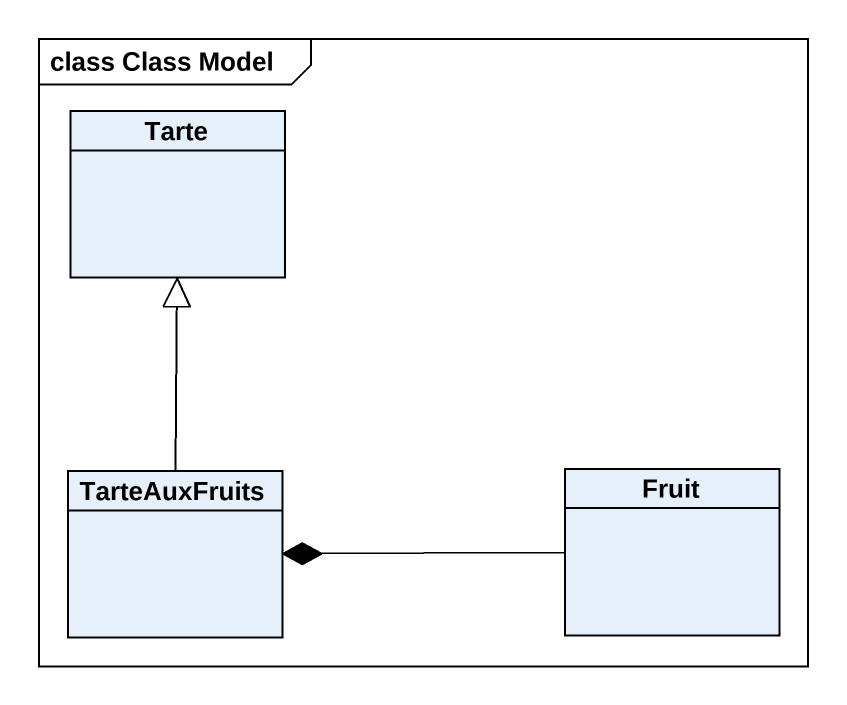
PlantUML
@startuml
mainframe class Class Model
hide circle
hide empty members
class Tarte
class TarteAuxFruits
class Fruit
TarteAuxFruits -up-|> Tarte
Fruit -left-* TarteAuxFruits
@enduml
